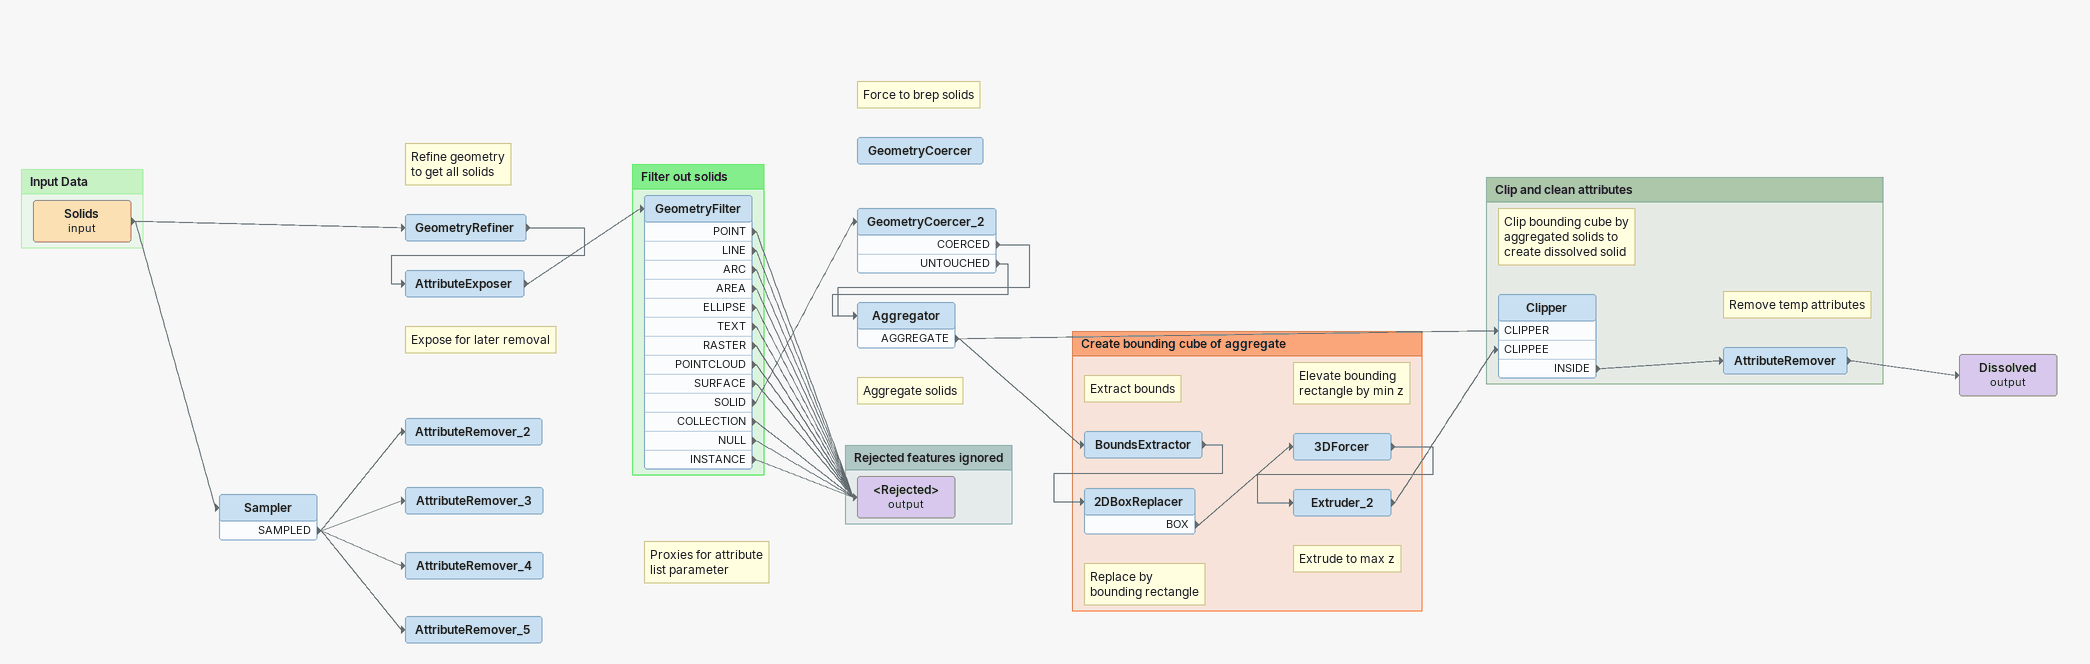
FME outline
Note: Refine geometry / to get all solids
GeometryRefiner
    -> AttributeExposer
Note: Expose for later removal
AttributeExposer
    -> GeometryFilter
GeometryCoercer_2
    COERCED -> Aggregator
    UNTOUCHED -> Aggregator
Note: Aggregate solids
Aggregator
    AGGREGATE -> BoundsExtractor
    AGGREGATE -> Clipper [CLIPPER]
Dissolved (output)
Sampler
    SAMPLED -> AttributeRemover_2
    SAMPLED -> AttributeRemover_3
    SAMPLED -> AttributeRemover_4
    SAMPLED -> AttributeRemover_5
Note: Proxies for attribute / list parameter
AttributeRemover_2
AttributeRemover_3
AttributeRemover_4
AttributeRemover_5
Note: Force to brep solids
GeometryCoercer

Bookmark: Input Data
Solids (input)
    -> GeometryRefiner
    -> Sampler

Bookmark: Filter out solids
GeometryFilter
    POINT -> <Rejected> (output)
    LINE -> <Rejected> (output)
    ARC -> <Rejected> (output)
    AREA -> <Rejected> (output)
    ELLIPSE -> <Rejected> (output)
    TEXT -> <Rejected> (output)
    RASTER -> <Rejected> (output)
    POINTCLOUD -> <Rejected> (output)
    SURFACE -> <Rejected> (output)
    SOLID -> GeometryCoercer_2
    COLLECTION -> <Rejected> (output)
    NULL -> <Rejected> (output)
    INSTANCE -> <Rejected> (output)

Bookmark: Create bounding cube of aggregate
Note: Extract bounds
BoundsExtractor
    -> 2DBoxReplacer
Note: Replace by / bounding rectangle
2DBoxReplacer
    BOX -> 3DForcer
Note: Elevate bounding / rectangle by min z
3DForcer
    -> Extruder_2
Note: Extrude to max z
Extruder_2
    -> Clipper [CLIPPEE]

Bookmark: Clip and clean attributes
Note: Clip bounding cube by / aggregated solids to / create dissolved solid
Clipper
    INSIDE -> AttributeRemover
Note: Remove temp attributes
AttributeRemover
    -> Dissolved (output)

Bookmark: Rejected features ignored
<Rejected> (output)
